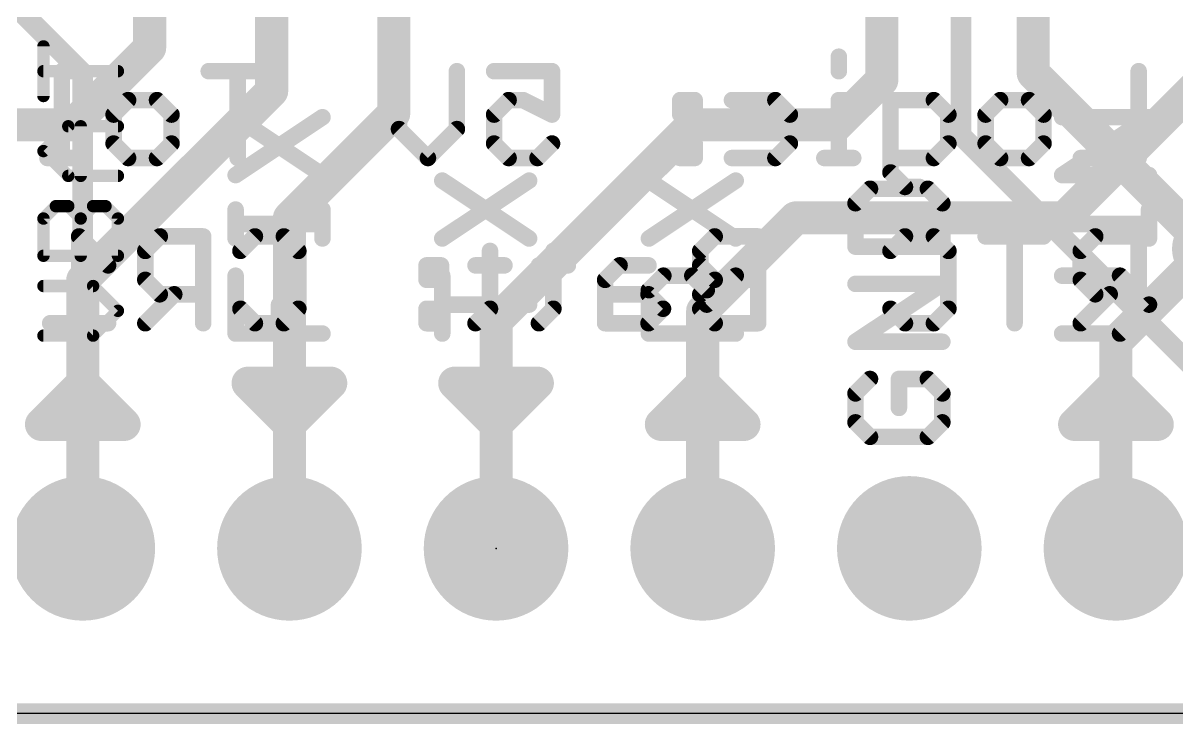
# Model space of a CAD drawing. Extents: x -2.5 to 35.7, y -0.6 to 34.3.
# Drawn here: x 6.89 to 21.07, y -0.13 to 8.49 of the extents above; entities that cross this region are included whole.
import ezdxf

# ---------------------------------------------------------------- set-up
doc = ezdxf.new("R2010")
doc.units = 0
for name, color, linetype in [('1', 12, 'CONTINUOUS'), ('16', 132, 'CONTINUOUS'), ('17', 110, 'CONTINUOUS'), ('18', 110, 'CONTINUOUS'), ('20', 53, 'CONTINUOUS'), ('21', 40, 'CONTINUOUS'), ('22', 6, 'CONTINUOUS'), ('23', 53, 'CONTINUOUS')]:
    doc.layers.add(name, color=color, linetype=linetype)

# ---------------------------------------------------------------- blocks, each defined once
blk = doc.blocks.new('ROUNDP')
at = {"const_width": 0.5}
blk.add_lwpolyline([(0, -0.25, 1), (0, 0.25, 1), (0, -0.25)], format="xyb", dxfattribs=at)
blk = doc.blocks.new('ROUNDV')
at = {"const_width": 0.5}
blk.add_lwpolyline([(0, -0.25, 1), (0, 0.25, 1), (0, -0.25)], format="xyb", dxfattribs=at)

msp = doc.modelspace()

# ---------------------------------------------------------------- linework, layer by layer
at = {"layer": '1'}
for points, const_width in [([(8.442, 8.188), (8.442, 9.526)], 0.4064), ([(9.942, 7.656), (9.942, 9.526)], 0.4064), ([(11.442, 7.378), (11.442, 9.526)], 0.4064), ([(17.442, 7.79), (17.442, 9.526)], 0.4064), ([(7.493, 7.239), (8.442, 8.188)], 0.4064), ([(19.685, 6.096), (21.844, 8.255)], 0.4064), ([(16.891, 7.239), (17.442, 7.79)], 0.4064), ([(7.62, 5.334), (9.942, 7.656)], 0.4064), ([(10.16, 6.096), (11.442, 7.378)], 0.4064), ([(5.588, 7.239), (7.493, 7.239)], 0.4064), ([(12.7, 4.826), (15.113, 7.239)], 0.4064), ([(15.113, 7.239), (16.891, 7.239)], 0.4064), ([(10.16, 2.032), (10.16, 6.096)], 0.4064), ([(15.24, 4.953), (16.383, 6.096)], 0.4064), ([(16.383, 6.096), (19.685, 6.096)], 0.4064), ([(20.32, 4.572), (21.463, 5.715)], 0.4064), ([(7.62, 2.032), (7.62, 5.334)], 0.4064), ([(15.24, 2.032), (15.24, 4.953)], 0.4064), ([(12.7, 2.032), (12.7, 4.826)], 0.4064), ([(20.32, 2.032), (20.32, 4.572)], 0.4064), ([(25.4, 0), (0, 0)], 0.254)]:
    msp.add_lwpolyline(points, dxfattribs=dict(at, const_width=const_width))
at = {"layer": '1', "const_width": 0.2032}
for points in [[(8.5138, 8.1162, 1), (8.3702, 8.2598)], [(8.3404, 8.188, 1), (8.5436, 8.188)], [(17.5138, 7.7182, 1), (17.3702, 7.8618)], [(10.0138, 7.5842, 1), (9.8702, 7.7278)], [(17.3404, 7.79, 1), (17.5436, 7.79)], [(9.8404, 7.656, 1), (10.0436, 7.656)], [(11.5138, 7.3062, 1), (11.3702, 7.4498)], [(7.4212, 7.3108, 1), (7.5648, 7.1672)], [(7.493, 7.1374, 1), (7.493, 7.3406)], [(11.3404, 7.378, 1), (11.5436, 7.378)], [(15.113, 7.3406, 1), (15.113, 7.1374)], [(15.1848, 7.1672, 1), (15.0412, 7.3108)], [(16.8192, 7.3108, 1), (16.9628, 7.1672)], [(16.891, 7.1374, 1), (16.891, 7.3406)], [(10.2616, 6.096, 1), (10.0584, 6.096)], [(10.0882, 6.1678, 1), (10.2318, 6.0242)], [(16.383, 6.1976, 1), (16.383, 5.9944)], [(16.4548, 6.0242, 1), (16.3112, 6.1678)], [(19.6132, 6.1678, 1), (19.7568, 6.0242)], [(19.685, 5.9944, 1), (19.685, 6.1976)], [(7.7216, 5.334, 1), (7.5184, 5.334)], [(7.5482, 5.4058, 1), (7.6918, 5.2622)], [(15.3416, 4.953, 1), (15.1384, 4.953)], [(15.1682, 5.0248, 1), (15.3118, 4.8812)], [(12.8016, 4.826, 1), (12.5984, 4.826)], [(12.6282, 4.8978, 1), (12.7718, 4.7542)], [(20.4216, 4.572, 1), (20.2184, 4.572)], [(20.2482, 4.6438, 1), (20.3918, 4.5002)], [(7.5184, 2.032, 1), (7.7216, 2.032)], [(10.0584, 2.032, 1), (10.2616, 2.032)], [(12.5984, 2.032, 1), (12.8016, 2.032)], [(15.1384, 2.032, 1), (15.3416, 2.032)], [(20.2184, 2.032, 1), (20.4216, 2.032)]]:
    msp.add_lwpolyline(points, format="xyb", dxfattribs=at)
at = {"layer": '16'}
for points, const_width in [([(18.415, 15.748), (18.415, 7.112)], 0.254), ([(19.304, 7.874), (19.304, 13.97)], 0.4064), ([(3.81, 11.684), (7.62, 7.874)], 0.254), ([(7.62, 7.874), (7.62, 2.032)], 0.254), ([(21.463, 5.715), (19.304, 7.874)], 0.4064), ([(18.415, 7.112), (22.86, 2.667)], 0.254), ([(25.4, 0), (0, 0)], 0.254)]:
    msp.add_lwpolyline(points, dxfattribs=dict(at, const_width=const_width))
for points, const_width in [([(7.6835, 7.874, 1), (7.5565, 7.874)], 0.127), ([(7.5751, 7.8291, 1), (7.6649, 7.9189)], 0.127), ([(19.2024, 7.874, 1), (19.4056, 7.874)], 0.2032), ([(19.3758, 7.9458, 1), (19.2322, 7.8022)], 0.2032), ([(18.4599, 7.1569, 1), (18.3701, 7.0671)], 0.127), ([(18.3515, 7.112, 1), (18.4785, 7.112)], 0.127), ([(7.5565, 2.032, 1), (7.6835, 2.032)], 0.127)]:
    msp.add_lwpolyline(points, format="xyb", dxfattribs=dict(at, const_width=const_width))
at = {"layer": '20'}
msp.add_line((22.86, 0), (2.54, 0), dxfattribs=at)
at = {"layer": '21'}
for points, const_width in [([(7.1366, 7.5951), (7.1366, 8.2052)], 0.1524), ([(8.0518, 7.9001), (7.1366, 7.9001)], 0.1524), ([(9.4987, 6.6226), (10.5664, 7.3344)], 0.2032), ([(9.4987, 7.3344), (10.5664, 6.6226)], 0.2032), ([(19.6587, 6.6226), (20.7264, 7.3344)], 0.2032), ([(20.7264, 7.3344), (19.6587, 7.3344)], 0.2032), ([(7.1366, 6.9178), (7.4417, 7.2229)], 0.1524), ([(7.4417, 7.2229), (8.0518, 7.2229)], 0.1524), ([(7.5942, 6.6128), (7.5942, 7.2229)], 0.1524), ([(7.4417, 6.6128), (7.1366, 6.9178)], 0.1524), ([(8.0518, 6.6128), (7.4417, 6.6128)], 0.1524), ([(20.7264, 6.6226), (19.6587, 6.6226)], 0.2032), ([(12.0387, 5.843), (13.1064, 6.5548)], 0.2032), ([(12.0387, 6.5548), (13.1064, 5.843)], 0.2032), ([(14.5787, 5.843), (15.6464, 6.5548)], 0.2032), ([(14.5787, 6.5548), (15.6464, 5.843)], 0.2032), ([(17.2966, 6.4542), (17.1187, 6.2763)], 0.2032), ([(18.0084, 6.4542), (17.2966, 6.4542)], 0.2032), ([(18.1864, 6.2763), (18.0084, 6.4542)], 0.2032), ([(7.1366, 6.0881), (7.2892, 6.2406)], 0.1524), ([(7.2892, 6.2406), (7.4417, 6.2406)], 0.1524), ([(7.4417, 6.2406), (7.5942, 6.0881)], 0.1524), ([(7.5942, 6.0881), (7.7467, 6.2406)], 0.1524), ([(7.7467, 6.2406), (7.8993, 6.2406)], 0.1524), ([(7.8993, 6.2406), (8.0518, 6.0881)], 0.1524), ([(9.4987, 5.843), (9.4987, 6.1989)], 0.2032), ([(10.5664, 5.843), (10.5664, 6.1989)], 0.2032), ([(17.1187, 6.2763), (17.1187, 5.7424)], 0.2032), ([(18.1864, 5.7424), (18.1864, 6.2763)], 0.2032), ([(19.6587, 5.843), (19.6587, 6.1989)], 0.2032), ([(20.7264, 5.843), (20.7264, 6.1989)], 0.2032), ([(7.1366, 5.6305), (7.1366, 6.0881)], 0.1524), ([(7.5942, 5.6305), (7.5942, 6.0881)], 0.1524), ([(8.0518, 6.0881), (8.0518, 5.6305)], 0.1524), ([(10.5664, 6.0209), (9.4987, 6.0209)], 0.2032), ([(20.7264, 6.0209), (19.6587, 6.0209)], 0.2032), ([(17.1187, 5.7424), (18.1864, 5.7424)], 0.2032), ([(8.0518, 5.6305), (7.1366, 5.6305)], 0.1524), ([(9.4987, 4.6736), (9.4987, 5.3854)], 0.2032), ([(12.0387, 4.6736), (12.0387, 5.3854)], 0.2032), ([(14.5787, 5.2075), (14.7566, 5.3854)], 0.2032), ([(14.7566, 5.3854), (15.1125, 5.3854)], 0.2032), ([(15.1125, 5.3854), (15.2905, 5.2075)], 0.2032), ([(15.2905, 5.0295), (15.6464, 5.3854)], 0.2032), ([(20.3705, 5.3854), (19.6587, 5.3854)], 0.2032), ([(20.7264, 5.0295), (20.3705, 5.3854)], 0.2032), ([(7.7467, 5.2583), (7.1366, 5.2583)], 0.1524), ([(8.0518, 4.9533), (7.7467, 5.2583)], 0.1524), ([(14.5787, 4.6736), (14.5787, 5.2075)], 0.2032), ([(15.2905, 5.2075), (15.2905, 4.6736)], 0.2032), ([(17.1187, 4.573), (18.1864, 5.2848)], 0.2032), ([(18.1864, 5.2848), (17.1187, 5.2848)], 0.2032), ([(10.0325, 4.6736), (10.0325, 5.0295)], 0.2032), ([(13.1064, 5.0295), (12.0387, 5.0295)], 0.2032), ([(20.3705, 4.6736), (20.7264, 5.0295)], 0.2032), ([(7.7467, 4.6482), (8.0518, 4.9533)], 0.1524), ([(7.1366, 4.6482), (7.7467, 4.6482)], 0.1524), ([(10.5664, 4.6736), (9.4987, 4.6736)], 0.2032), ([(15.6464, 4.6736), (14.5787, 4.6736)], 0.2032), ([(19.6587, 4.6736), (20.3705, 4.6736)], 0.2032), ([(18.1864, 4.573), (17.1187, 4.573)], 0.2032), ([(7.62, 4.064), (7.112, 3.556)], 0.4064), ([(8.128, 3.556), (7.62, 4.064)], 0.4064), ([(10.668, 4.064), (9.652, 4.064)], 0.4064), ([(9.652, 4.064), (10.16, 3.556)], 0.4064), ([(10.16, 3.556), (10.668, 4.064)], 0.4064), ([(13.208, 4.064), (12.192, 4.064)], 0.4064), ([(12.192, 4.064), (12.7, 3.556)], 0.4064), ([(12.7, 3.556), (13.208, 4.064)], 0.4064), ([(15.24, 4.064), (14.732, 3.556)], 0.4064), ([(15.748, 3.556), (15.24, 4.064)], 0.4064), ([(20.32, 4.064), (19.812, 3.556)], 0.4064), ([(20.828, 3.556), (20.32, 4.064)], 0.4064), ([(17.2966, 4.1154), (17.1187, 3.9375)], 0.2032), ([(18.0084, 4.1154), (17.6525, 4.1154)], 0.2032), ([(17.6525, 4.1154), (17.6525, 3.7595)], 0.2032), ([(18.1864, 3.9375), (18.0084, 4.1154)], 0.2032), ([(17.1187, 3.9375), (17.1187, 3.5816)], 0.2032), ([(18.1864, 3.5816), (18.1864, 3.9375)], 0.2032), ([(7.112, 3.556), (8.128, 3.556)], 0.4064), ([(14.732, 3.556), (15.748, 3.556)], 0.4064), ([(19.812, 3.556), (20.828, 3.556)], 0.4064), ([(17.1187, 3.5816), (17.2966, 3.4036)], 0.2032), ([(18.0084, 3.4036), (18.1864, 3.5816)], 0.2032), ([(17.2966, 3.4036), (18.0084, 3.4036)], 0.2032)]:
    msp.add_lwpolyline(points, dxfattribs=dict(at, const_width=const_width))
for points, const_width in [([(7.1747, 8.2052, 1), (7.0985, 8.2052)], 0.0762), ([(7.1366, 7.9382, 1), (7.1366, 7.862)], 0.0762), ([(8.0518, 7.862, 1), (8.0518, 7.9382)], 0.0762), ([(7.0985, 7.5951, 1), (7.1747, 7.5951)], 0.0762), ([(9.5269, 7.3767, 1), (9.4705, 7.2921)], 0.1016), ([(10.5946, 7.2921, 1), (10.5382, 7.3767)], 0.1016), ([(19.6587, 7.3852, 1), (19.6587, 7.2836)], 0.1016), ([(20.7546, 7.2921, 1), (20.6982, 7.3767)], 0.1016), ([(20.7264, 7.2836, 1), (20.7264, 7.3852)], 0.1016), ([(7.4417, 7.261, 1), (7.4417, 7.1848)], 0.0762), ([(7.4686, 7.196, 1), (7.4147, 7.2498)], 0.0762), ([(7.6323, 7.2229, 1), (7.5561, 7.2229)], 0.0762), ([(8.0518, 7.1848, 1), (8.0518, 7.261)], 0.0762), ([(7.1636, 6.9448, 1), (7.1097, 6.8909)], 0.0762), ([(7.1097, 6.9448, 1), (7.1636, 6.8909)], 0.0762), ([(7.4417, 6.6509, 1), (7.4417, 6.5747)], 0.0762), ([(7.4147, 6.5858, 1), (7.4686, 6.6397)], 0.0762), ([(8.0518, 6.5747, 1), (8.0518, 6.6509)], 0.0762), ([(9.4705, 6.6649, 1), (9.5269, 6.5803)], 0.1016), ([(10.5382, 6.5803, 1), (10.5946, 6.6649)], 0.1016), ([(19.6587, 6.6734, 1), (19.6587, 6.5718)], 0.1016), ([(19.6305, 6.6649, 1), (19.6869, 6.5803)], 0.1016), ([(20.7264, 6.5718, 1), (20.7264, 6.6734)], 0.1016), ([(7.5561, 6.6128, 1), (7.6323, 6.6128)], 0.0762), ([(12.0669, 6.5971, 1), (12.0105, 6.5125)], 0.1016), ([(13.1346, 6.5125, 1), (13.0782, 6.5971)], 0.1016), ([(14.6069, 6.5971, 1), (14.5505, 6.5125)], 0.1016), ([(15.6746, 6.5125, 1), (15.6182, 6.5971)], 0.1016), ([(17.2966, 6.505, 1), (17.2966, 6.4034)], 0.1016), ([(17.3326, 6.4183, 1), (17.2607, 6.4901)], 0.1016), ([(18.0444, 6.4901, 1), (17.9725, 6.4183)], 0.1016), ([(18.0084, 6.4034, 1), (18.0084, 6.505)], 0.1016), ([(7.2892, 6.2787, 1), (7.2892, 6.2025)], 0.0762), ([(7.3161, 6.2137, 1), (7.2622, 6.2676)], 0.0762), ([(7.4686, 6.2676, 1), (7.4147, 6.2137)], 0.0762), ([(7.4417, 6.2025, 1), (7.4417, 6.2787)], 0.0762), ([(7.7467, 6.2787, 1), (7.7467, 6.2025)], 0.0762), ([(7.7737, 6.2137, 1), (7.7198, 6.2676)], 0.0762), ([(7.9262, 6.2676, 1), (7.8723, 6.2137)], 0.0762), ([(7.8993, 6.2025, 1), (7.8993, 6.2787)], 0.0762), ([(9.5495, 6.1989, 1), (9.4479, 6.1989)], 0.1016), ([(10.6172, 6.1989, 1), (10.5156, 6.1989)], 0.1016), ([(17.1695, 6.2763, 1), (17.0679, 6.2763)], 0.1016), ([(17.0828, 6.3122, 1), (17.1546, 6.2403)], 0.1016), ([(18.2372, 6.2763, 1), (18.1356, 6.2763)], 0.1016), ([(18.1505, 6.2403, 1), (18.2223, 6.3122)], 0.1016), ([(19.7095, 6.1989, 1), (19.6079, 6.1989)], 0.1016), ([(20.7772, 6.1989, 1), (20.6756, 6.1989)], 0.1016), ([(7.1747, 6.0881, 1), (7.0985, 6.0881)], 0.0762), ([(7.1097, 6.115, 1), (7.1636, 6.0611)], 0.0762), ([(7.6323, 6.0881, 1), (7.5561, 6.0881)], 0.0762), ([(7.5673, 6.115, 1), (7.6211, 6.0611)], 0.0762), ([(7.5673, 6.0611, 1), (7.6212, 6.115)], 0.0762), ([(8.0899, 6.0881, 1), (8.0137, 6.0881)], 0.0762), ([(8.0249, 6.0611, 1), (8.0787, 6.115)], 0.0762), ([(9.4987, 6.0717, 1), (9.4987, 5.9701)], 0.1016), ([(10.5664, 5.9701, 1), (10.5664, 6.0717)], 0.1016), ([(19.6587, 6.0717, 1), (19.6587, 5.9701)], 0.1016), ([(20.7264, 5.9701, 1), (20.7264, 6.0717)], 0.1016), ([(9.4479, 5.843, 1), (9.5495, 5.843)], 0.1016), ([(10.5156, 5.843, 1), (10.6172, 5.843)], 0.1016), ([(12.0105, 5.8853, 1), (12.0669, 5.8007)], 0.1016), ([(13.0782, 5.8007, 1), (13.1346, 5.8853)], 0.1016), ([(14.5505, 5.8853, 1), (14.6069, 5.8007)], 0.1016), ([(15.6182, 5.8007, 1), (15.6746, 5.8853)], 0.1016), ([(17.1187, 5.7932, 1), (17.1187, 5.6916)], 0.1016), ([(18.1864, 5.6916, 1), (18.1864, 5.7932)], 0.1016), ([(19.6079, 5.843, 1), (19.7095, 5.843)], 0.1016), ([(20.6756, 5.843, 1), (20.7772, 5.843)], 0.1016), ([(7.1366, 5.6686, 1), (7.1366, 5.5924)], 0.0762), ([(8.0518, 5.5924, 1), (8.0518, 5.6686)], 0.0762), ([(17.0679, 5.7424, 1), (17.1695, 5.7424)], 0.1016), ([(18.1356, 5.7424, 1), (18.2372, 5.7424)], 0.1016), ([(7.0985, 5.6305, 1), (7.1747, 5.6305)], 0.0762), ([(7.5561, 5.6305, 1), (7.6323, 5.6305)], 0.0762), ([(8.0137, 5.6305, 1), (8.0899, 5.6305)], 0.0762), ([(9.5495, 5.3854, 1), (9.4479, 5.3854)], 0.1016), ([(12.0895, 5.3854, 1), (11.9879, 5.3854)], 0.1016), ([(14.7566, 5.4362, 1), (14.7566, 5.3346)], 0.1016), ([(14.7926, 5.3495, 1), (14.7207, 5.4213)], 0.1016), ([(15.1485, 5.4213, 1), (15.0766, 5.3495)], 0.1016), ([(15.1125, 5.3346, 1), (15.1125, 5.4362)], 0.1016), ([(15.6823, 5.3495, 1), (15.6105, 5.4213)], 0.1016), ([(19.6587, 5.4362, 1), (19.6587, 5.3346)], 0.1016), ([(20.4064, 5.4213, 1), (20.3346, 5.3495)], 0.1016), ([(20.3705, 5.3346, 1), (20.3705, 5.4362)], 0.1016), ([(7.1366, 5.2964, 1), (7.1366, 5.2202)], 0.0762), ([(7.7737, 5.2853, 1), (7.7198, 5.2314)], 0.0762), ([(7.7467, 5.2202, 1), (7.7467, 5.2964)], 0.0762), ([(14.6295, 5.2075, 1), (14.5279, 5.2075)], 0.1016), ([(14.5428, 5.2434, 1), (14.6146, 5.1715)], 0.1016), ([(15.3413, 5.2075, 1), (15.2397, 5.2075)], 0.1016), ([(15.2546, 5.1715, 1), (15.3264, 5.2434)], 0.1016), ([(17.1187, 5.3356, 1), (17.1187, 5.234)], 0.1016), ([(18.2146, 5.2425, 1), (18.1582, 5.3271)], 0.1016), ([(18.1864, 5.234, 1), (18.1864, 5.3356)], 0.1016), ([(10.0833, 5.0295, 1), (9.9817, 5.0295)], 0.1016), ([(12.0387, 5.0803, 1), (12.0387, 4.9787)], 0.1016), ([(13.1064, 4.9787, 1), (13.1064, 5.0803)], 0.1016), ([(15.2546, 5.0654, 1), (15.3264, 4.9936)], 0.1016), ([(20.7623, 4.9936, 1), (20.6905, 5.0654)], 0.1016), ([(20.6905, 4.9936, 1), (20.7623, 5.0654)], 0.1016), ([(8.0787, 4.9263, 1), (8.0249, 4.9802)], 0.0762), ([(8.0249, 4.9263, 1), (8.0787, 4.9802)], 0.0762), ([(7.1366, 4.6863, 1), (7.1366, 4.6101)], 0.0762), ([(7.7198, 4.6751, 1), (7.7737, 4.6213)], 0.0762), ([(7.7467, 4.6101, 1), (7.7467, 4.6863)], 0.0762), ([(9.4987, 4.7244, 1), (9.4987, 4.6228)], 0.1016), ([(9.4479, 4.6736, 1), (9.5495, 4.6736)], 0.1016), ([(9.9817, 4.6736, 1), (10.0833, 4.6736)], 0.1016), ([(10.5664, 4.6228, 1), (10.5664, 4.7244)], 0.1016), ([(11.9879, 4.6736, 1), (12.0895, 4.6736)], 0.1016), ([(14.5787, 4.7244, 1), (14.5787, 4.6228)], 0.1016), ([(14.5279, 4.6736, 1), (14.6295, 4.6736)], 0.1016), ([(15.2397, 4.6736, 1), (15.3413, 4.6736)], 0.1016), ([(15.6464, 4.6228, 1), (15.6464, 4.7244)], 0.1016), ([(19.6587, 4.7244, 1), (19.6587, 4.6228)], 0.1016), ([(20.3346, 4.7095, 1), (20.4064, 4.6377)], 0.1016), ([(20.3705, 4.6228, 1), (20.3705, 4.7244)], 0.1016), ([(17.1187, 4.6238, 1), (17.1187, 4.5222)], 0.1016), ([(17.0905, 4.6153, 1), (17.1469, 4.5307)], 0.1016), ([(18.1864, 4.5222, 1), (18.1864, 4.6238)], 0.1016), ([(7.6918, 4.1358, 1), (7.5482, 3.9922)], 0.2032), ([(7.6918, 3.9922, 1), (7.5482, 4.1358)], 0.2032), ([(9.652, 4.1656, 1), (9.652, 3.9624)], 0.2032), ([(9.7238, 4.1358, 1), (9.5802, 3.9922)], 0.2032), ([(10.7398, 3.9922, 1), (10.5962, 4.1358)], 0.2032), ([(10.668, 3.9624, 1), (10.668, 4.1656)], 0.2032), ([(12.192, 4.1656, 1), (12.192, 3.9624)], 0.2032), ([(12.2638, 4.1358, 1), (12.1202, 3.9922)], 0.2032), ([(13.2798, 3.9922, 1), (13.1362, 4.1358)], 0.2032), ([(13.208, 3.9624, 1), (13.208, 4.1656)], 0.2032), ([(15.3118, 4.1358, 1), (15.1682, 3.9922)], 0.2032), ([(15.3118, 3.9922, 1), (15.1682, 4.1358)], 0.2032), ([(20.3918, 4.1358, 1), (20.2482, 3.9922)], 0.2032), ([(20.3918, 3.9922, 1), (20.2482, 4.1358)], 0.2032), ([(17.3326, 4.0795, 1), (17.2607, 4.1513)], 0.1016), ([(17.6525, 4.1662, 1), (17.6525, 4.0646)], 0.1016), ([(17.7033, 4.1154, 1), (17.6017, 4.1154)], 0.1016), ([(18.0444, 4.1513, 1), (17.9725, 4.0795)], 0.1016), ([(18.0084, 4.0646, 1), (18.0084, 4.1662)], 0.1016), ([(17.1695, 3.9375, 1), (17.0679, 3.9375)], 0.1016), ([(17.0828, 3.9734, 1), (17.1546, 3.9015)], 0.1016), ([(18.2372, 3.9375, 1), (18.1356, 3.9375)], 0.1016), ([(18.1505, 3.9015, 1), (18.2223, 3.9734)], 0.1016), ([(7.112, 3.6576, 1), (7.112, 3.4544)], 0.2032), ([(7.0402, 3.6278, 1), (7.1838, 3.4842)], 0.2032), ([(8.0562, 3.4842, 1), (8.1998, 3.6278)], 0.2032), ([(8.128, 3.4544, 1), (8.128, 3.6576)], 0.2032), ([(10.0882, 3.6278, 1), (10.2318, 3.4842)], 0.2032), ([(10.0882, 3.4842, 1), (10.2318, 3.6278)], 0.2032), ([(12.6282, 3.6278, 1), (12.7718, 3.4842)], 0.2032), ([(12.6282, 3.4842, 1), (12.7718, 3.6278)], 0.2032), ([(14.732, 3.6576, 1), (14.732, 3.4544)], 0.2032), ([(14.6602, 3.6278, 1), (14.8038, 3.4842)], 0.2032), ([(15.6762, 3.4842, 1), (15.8198, 3.6278)], 0.2032), ([(15.748, 3.4544, 1), (15.748, 3.6576)], 0.2032), ([(17.6017, 3.7595, 1), (17.7033, 3.7595)], 0.1016), ([(19.812, 3.6576, 1), (19.812, 3.4544)], 0.2032), ([(19.7402, 3.6278, 1), (19.8838, 3.4842)], 0.2032), ([(20.7562, 3.4842, 1), (20.8998, 3.6278)], 0.2032), ([(20.828, 3.4544, 1), (20.828, 3.6576)], 0.2032), ([(17.1546, 3.6175, 1), (17.0828, 3.5456)], 0.1016), ([(17.0679, 3.5816, 1), (17.1695, 3.5816)], 0.1016), ([(18.1356, 3.5816, 1), (18.2372, 3.5816)], 0.1016), ([(18.2223, 3.5456, 1), (18.1505, 3.6175)], 0.1016), ([(17.2966, 3.4544, 1), (17.2966, 3.3528)], 0.1016), ([(17.2607, 3.3677, 1), (17.3326, 3.4395)], 0.1016), ([(17.9725, 3.4395, 1), (18.0444, 3.3677)], 0.1016), ([(18.0084, 3.3528, 1), (18.0084, 3.4544)], 0.1016)]:
    msp.add_lwpolyline(points, format="xyb", dxfattribs=dict(at, const_width=const_width))
at = {"layer": '22', "const_width": 0.2032}
for points in [[(16.9133, 8.0783), (16.9133, 7.9003)], [(7.5411, 7.9003), (7.3632, 7.9003)], [(7.3632, 7.9003), (7.3632, 6.8326)], [(9.8799, 7.9003), (9.1681, 7.9003)], [(9.524, 6.8326), (9.524, 7.9003)], [(11.5069, 7.1885), (11.5069, 7.9003)], [(12.2187, 7.9003), (12.2187, 7.1885)], [(12.6763, 7.9003), (13.3881, 7.9003)], [(13.3881, 7.9003), (13.3881, 7.3665)], [(20.5994, 7.9003), (20.5994, 6.8326)], [(7.9987, 7.3665), (8.1767, 7.5444)], [(8.1767, 7.5444), (8.5326, 7.5444)], [(8.5326, 7.5444), (8.7105, 7.3665)], [(12.8543, 7.5444), (12.6763, 7.3665)], [(13.0322, 7.5444), (12.8543, 7.5444)], [(13.3881, 7.3665), (13.0322, 7.5444)], [(15.1422, 7.5444), (14.9643, 7.5444)], [(14.9643, 7.5444), (14.9643, 7.3665)], [(15.1422, 7.3665), (15.1422, 7.5444)], [(15.5998, 7.5444), (16.1337, 7.5444)], [(16.1337, 7.5444), (16.3116, 7.3665)], [(17.0912, 7.5444), (16.9133, 7.5444)], [(16.9133, 7.5444), (16.9133, 6.8326)], [(17.5488, 6.6547), (17.5488, 7.5444)], [(17.5488, 7.5444), (18.0827, 7.5444)], [(18.0827, 7.5444), (18.2606, 7.3665)], [(18.7182, 7.3665), (18.8961, 7.5444)], [(18.8961, 7.5444), (19.2521, 7.5444)], [(19.2521, 7.5444), (19.43, 7.3665)], [(7.9987, 7.0106), (7.9987, 7.3665)], [(8.7105, 7.3665), (8.7105, 7.0106)], [(12.6763, 7.3665), (12.6763, 7.0106)], [(14.9643, 7.3665), (15.1422, 7.3665)], [(16.3116, 7.3665), (16.3116, 7.0106)], [(18.2606, 7.3665), (18.2606, 7.0106)], [(18.7182, 7.0106), (18.7182, 7.3665)], [(19.43, 7.3665), (19.43, 7.0106)], [(11.8628, 6.8326), (11.5069, 7.1885)], [(12.2187, 7.1885), (11.8628, 6.8326)], [(8.1767, 6.8326), (7.9987, 7.0106)], [(8.7105, 7.0106), (8.5326, 6.8326)], [(12.6763, 7.0106), (12.8543, 6.8326)], [(13.2102, 6.8326), (13.3881, 7.0106)], [(15.1422, 7.0106), (14.9643, 7.0106)], [(14.9643, 7.0106), (14.9643, 6.8326)], [(15.1422, 6.8326), (15.1422, 7.0106)], [(16.3116, 7.0106), (16.1337, 6.8326)], [(18.2606, 7.0106), (18.0827, 6.8326)], [(18.8961, 6.8326), (18.7182, 7.0106)], [(19.43, 7.0106), (19.2521, 6.8326)], [(7.5411, 6.8326), (7.1852, 6.8326)], [(8.5326, 6.8326), (8.1767, 6.8326)], [(12.8543, 6.8326), (13.2102, 6.8326)], [(14.9643, 6.8326), (15.1422, 6.8326)], [(16.1337, 6.8326), (15.5998, 6.8326)], [(17.0912, 6.8326), (16.7353, 6.8326)], [(18.0827, 6.8326), (17.5488, 6.8326)], [(19.2521, 6.8326), (18.8961, 6.8326)], [(20.5994, 6.8326), (19.8876, 6.8326)], [(17.7267, 6.4767), (17.5488, 6.6547)], [(17.9047, 6.4767), (17.7267, 6.4767)], [(7.9309, 5.5124), (7.575, 5.8683)], [(7.575, 5.8683), (7.575, 4.8006)], [(8.5665, 5.8683), (8.3885, 5.6904)], [(9.1003, 5.8683), (8.5665, 5.8683)], [(9.1003, 4.8006), (9.1003, 5.8683)], [(9.5579, 5.6904), (9.7359, 5.8683)], [(9.7359, 5.8683), (10.0918, 5.8683)], [(10.0918, 5.8683), (10.2697, 5.6904)], [(15.388, 5.8683), (15.21, 5.6904)], [(15.9218, 5.8683), (15.388, 5.8683)], [(15.9218, 4.8006), (15.9218, 5.8683)], [(17.5488, 5.6904), (17.7267, 5.8683)], [(17.7267, 5.8683), (18.0827, 5.8683)], [(18.0827, 5.8683), (18.2606, 5.6904)], [(19.43, 5.8683), (18.7182, 5.8683)], [(19.0741, 4.8006), (19.0741, 5.8683)], [(20.0655, 5.8683), (19.8876, 5.6904)], [(20.5994, 5.8683), (20.0655, 5.8683)], [(20.5994, 4.8006), (20.5994, 5.8683)], [(8.3885, 5.6904), (8.3885, 5.3345)], [(10.2697, 5.6904), (10.2697, 4.9786)], [(12.6255, 5.6904), (12.6255, 4.9786)], [(13.4051, 5.6904), (13.4051, 4.9786)], [(15.21, 5.6904), (15.21, 5.5124)], [(18.2606, 5.6904), (18.2606, 4.9786)], [(19.8876, 5.6904), (19.8876, 5.3345)], [(12.0238, 5.5124), (11.8459, 5.5124)], [(11.8459, 5.5124), (11.8459, 5.3345)], [(12.0238, 5.3345), (12.0238, 5.5124)], [(12.8034, 5.5124), (12.4475, 5.5124)], [(13.583, 5.5124), (13.2271, 5.5124)], [(14.2186, 5.5124), (14.0406, 5.3345)], [(14.5745, 5.5124), (14.2186, 5.5124)], [(15.21, 5.5124), (15.388, 5.3345)], [(8.3885, 5.3345), (8.5665, 5.1565)], [(11.8459, 5.3345), (12.0238, 5.3345)], [(14.0406, 5.3345), (14.0406, 4.8006)], [(15.388, 5.3345), (15.21, 5.1565)], [(15.9218, 5.3345), (15.388, 5.3345)], [(19.8876, 5.3345), (20.0655, 5.1565)], [(8.7444, 5.1565), (8.3885, 4.8006)], [(8.5665, 5.1565), (9.1003, 5.1565)], [(14.5745, 5.1565), (14.0406, 5.1565)], [(14.7524, 4.9786), (14.5745, 5.1565)], [(15.21, 5.1565), (15.21, 4.9786)], [(20.2435, 5.1565), (19.8876, 4.8006)], [(20.0655, 5.1565), (20.5994, 5.1565)], [(9.7359, 4.8006), (9.5579, 4.9786)], [(10.2697, 4.9786), (10.0918, 4.8006)], [(12.0238, 4.9786), (11.8459, 4.9786)], [(11.8459, 4.9786), (11.8459, 4.8006)], [(12.0238, 4.8006), (12.0238, 4.9786)], [(12.6255, 4.9786), (12.4475, 4.8006)], [(13.4051, 4.9786), (13.2271, 4.8006)], [(14.5745, 4.8006), (14.7524, 4.9786)], [(15.21, 4.9786), (15.388, 4.8006)], [(17.7267, 4.8006), (17.5488, 4.9786)], [(18.2606, 4.9786), (18.0827, 4.8006)], [(7.9309, 4.8006), (7.2191, 4.8006)], [(10.0918, 4.8006), (9.7359, 4.8006)], [(11.8459, 4.8006), (12.0238, 4.8006)], [(14.0406, 4.8006), (14.5745, 4.8006)], [(15.388, 4.8006), (15.9218, 4.8006)], [(18.0827, 4.8006), (17.7267, 4.8006)]]:
    msp.add_lwpolyline(points, dxfattribs=at)
at = {"layer": '22', "const_width": 0.1016}
for points in [[(16.9641, 8.0783, 1), (16.8625, 8.0783)], [(7.3632, 7.9511, 1), (7.3632, 7.8495)], [(7.414, 7.9003, 1), (7.3124, 7.9003)], [(7.5411, 7.8495, 1), (7.5411, 7.9511)], [(9.1681, 7.9511, 1), (9.1681, 7.8495)], [(9.5748, 7.9003, 1), (9.4732, 7.9003)], [(9.8799, 7.8495, 1), (9.8799, 7.9511)], [(11.5577, 7.9003, 1), (11.4561, 7.9003)], [(12.2695, 7.9003, 1), (12.1679, 7.9003)], [(12.6763, 7.9511, 1), (12.6763, 7.8495)], [(13.4389, 7.9003, 1), (13.3373, 7.9003)], [(13.3881, 7.8495, 1), (13.3881, 7.9511)], [(16.8625, 7.9003, 1), (16.9641, 7.9003)], [(20.6502, 7.9003, 1), (20.5486, 7.9003)], [(8.1767, 7.5952, 1), (8.1767, 7.4936)], [(8.2126, 7.5085, 1), (8.1408, 7.5803)], [(8.5685, 7.5803, 1), (8.4967, 7.5085)], [(8.5326, 7.4936, 1), (8.5326, 7.5952)], [(12.8543, 7.5952, 1), (12.8543, 7.4936)], [(12.8902, 7.5085, 1), (12.8183, 7.5803)], [(13.0549, 7.5898, 1), (13.0095, 7.499)], [(13.0322, 7.4936, 1), (13.0322, 7.5952)], [(14.9643, 7.5952, 1), (14.9643, 7.4936)], [(15.0151, 7.5444, 1), (14.9135, 7.5444)], [(15.193, 7.5444, 1), (15.0914, 7.5444)], [(15.1422, 7.4936, 1), (15.1422, 7.5952)], [(15.5998, 7.5952, 1), (15.5998, 7.4936)], [(16.1696, 7.5803, 1), (16.0977, 7.5085)], [(16.1337, 7.4936, 1), (16.1337, 7.5952)], [(16.9133, 7.5952, 1), (16.9133, 7.4936)], [(16.9641, 7.5444, 1), (16.8625, 7.5444)], [(17.0912, 7.4936, 1), (17.0912, 7.5952)], [(17.5996, 7.5444, 1), (17.498, 7.5444)], [(17.5488, 7.5952, 1), (17.5488, 7.4936)], [(18.1186, 7.5803, 1), (18.0467, 7.5085)], [(18.0827, 7.4936, 1), (18.0827, 7.5952)], [(18.8961, 7.5952, 1), (18.8961, 7.4936)], [(18.9321, 7.5085, 1), (18.8602, 7.5803)], [(19.288, 7.5803, 1), (19.2161, 7.5085)], [(19.2521, 7.4936, 1), (19.2521, 7.5952)], [(8.0495, 7.3665, 1), (7.9479, 7.3665)], [(7.9628, 7.4024, 1), (8.0346, 7.3305)], [(8.7613, 7.3665, 1), (8.6597, 7.3665)], [(8.6746, 7.3305, 1), (8.7465, 7.4024)], [(12.7271, 7.3665, 1), (12.6255, 7.3665)], [(12.6404, 7.4024, 1), (12.7122, 7.3305)], [(13.3373, 7.3665, 1), (13.4389, 7.3665)], [(13.3654, 7.321, 1), (13.4108, 7.4119)], [(14.9643, 7.4173, 1), (14.9643, 7.3157)], [(14.9135, 7.3665, 1), (15.0151, 7.3665)], [(15.0914, 7.3665, 1), (15.193, 7.3665)], [(15.1422, 7.3157, 1), (15.1422, 7.4173)], [(16.3624, 7.3665, 1), (16.2608, 7.3665)], [(16.2757, 7.3305, 1), (16.3475, 7.4024)], [(18.3114, 7.3665, 1), (18.2098, 7.3665)], [(18.2247, 7.3305, 1), (18.2965, 7.4024)], [(18.769, 7.3665, 1), (18.6674, 7.3665)], [(18.6823, 7.4024, 1), (18.7541, 7.3305)], [(19.4808, 7.3665, 1), (19.3792, 7.3665)], [(19.3941, 7.3305, 1), (19.4659, 7.4024)], [(11.5428, 7.2244, 1), (11.471, 7.1526)], [(11.4561, 7.1885, 1), (11.5577, 7.1885)], [(12.1679, 7.1885, 1), (12.2695, 7.1885)], [(12.2546, 7.1526, 1), (12.1828, 7.2244)], [(8.0346, 7.0465, 1), (7.9628, 6.9746)], [(8.7465, 6.9746, 1), (8.6746, 7.0465)], [(12.7122, 7.0465, 1), (12.6404, 6.9746)], [(13.424, 6.9746, 1), (13.3522, 7.0465)], [(14.9643, 7.0614, 1), (14.9643, 6.9598)], [(15.0151, 7.0106, 1), (14.9135, 7.0106)], [(15.193, 7.0106, 1), (15.0914, 7.0106)], [(15.1422, 6.9598, 1), (15.1422, 7.0614)], [(16.3475, 6.9746, 1), (16.2757, 7.0465)], [(18.2965, 6.9746, 1), (18.2247, 7.0465)], [(18.7541, 7.0465, 1), (18.6823, 6.9746)], [(19.4659, 6.9746, 1), (19.3941, 7.0465)], [(7.9479, 7.0106, 1), (8.0495, 7.0106)], [(8.6597, 7.0106, 1), (8.7613, 7.0106)], [(12.6255, 7.0106, 1), (12.7271, 7.0106)], [(16.2608, 7.0106, 1), (16.3624, 7.0106)], [(18.2098, 7.0106, 1), (18.3114, 7.0106)], [(18.6674, 7.0106, 1), (18.769, 7.0106)], [(19.3792, 7.0106, 1), (19.4808, 7.0106)], [(7.1852, 6.8834, 1), (7.1852, 6.7818)], [(7.3124, 6.8326, 1), (7.414, 6.8326)], [(7.5411, 6.7818, 1), (7.5411, 6.8834)], [(8.1767, 6.8834, 1), (8.1767, 6.7818)], [(8.1408, 6.7967, 1), (8.2126, 6.8685)], [(8.4967, 6.8685, 1), (8.5685, 6.7967)], [(8.5326, 6.7818, 1), (8.5326, 6.8834)], [(9.4732, 6.8326, 1), (9.5748, 6.8326)], [(11.8269, 6.8685, 1), (11.8987, 6.7967)], [(11.8269, 6.7967, 1), (11.8987, 6.8685)], [(12.8543, 6.8834, 1), (12.8543, 6.7818)], [(12.8183, 6.7967, 1), (12.8902, 6.8685)], [(13.1743, 6.8685, 1), (13.2461, 6.7967)], [(13.2102, 6.7818, 1), (13.2102, 6.8834)], [(14.9643, 6.8834, 1), (14.9643, 6.7818)], [(14.9135, 6.8326, 1), (15.0151, 6.8326)], [(15.0914, 6.8326, 1), (15.193, 6.8326)], [(15.1422, 6.7818, 1), (15.1422, 6.8834)], [(15.5998, 6.8834, 1), (15.5998, 6.7818)], [(16.0977, 6.8685, 1), (16.1696, 6.7967)], [(16.1337, 6.7818, 1), (16.1337, 6.8834)], [(16.7353, 6.8834, 1), (16.7353, 6.7818)], [(16.8625, 6.8326, 1), (16.9641, 6.8326)], [(17.0912, 6.7818, 1), (17.0912, 6.8834)], [(17.5488, 6.8834, 1), (17.5488, 6.7818)], [(18.0467, 6.8685, 1), (18.1186, 6.7967)], [(18.0827, 6.7818, 1), (18.0827, 6.8834)], [(18.8961, 6.8834, 1), (18.8961, 6.7818)], [(18.8602, 6.7967, 1), (18.9321, 6.8685)], [(19.2161, 6.8685, 1), (19.288, 6.7967)], [(19.2521, 6.7818, 1), (19.2521, 6.8834)], [(19.8876, 6.8834, 1), (19.8876, 6.7818)], [(20.5486, 6.8326, 1), (20.6502, 6.8326)], [(20.5994, 6.7818, 1), (20.5994, 6.8834)], [(17.5847, 6.6906, 1), (17.5129, 6.6187)], [(17.498, 6.6547, 1), (17.5996, 6.6547)], [(17.7267, 6.5275, 1), (17.7267, 6.4259)], [(17.6908, 6.4408, 1), (17.7627, 6.5126)], [(17.9047, 6.4259, 1), (17.9047, 6.5275)], [(7.611, 5.9042, 1), (7.5391, 5.8324)], [(7.6258, 5.8683, 1), (7.5242, 5.8683)], [(8.5665, 5.9191, 1), (8.5665, 5.8175)], [(8.6024, 5.8324, 1), (8.5306, 5.9042)], [(9.1511, 5.8683, 1), (9.0495, 5.8683)], [(9.1003, 5.8175, 1), (9.1003, 5.9191)], [(9.7359, 5.9191, 1), (9.7359, 5.8175)], [(9.7718, 5.8324, 1), (9.7, 5.9042)], [(10.1277, 5.9042, 1), (10.0559, 5.8324)], [(10.0918, 5.8175, 1), (10.0918, 5.9191)], [(15.388, 5.9191, 1), (15.388, 5.8175)], [(15.4239, 5.8324, 1), (15.352, 5.9042)], [(15.9726, 5.8683, 1), (15.871, 5.8683)], [(15.9218, 5.8175, 1), (15.9218, 5.9191)], [(17.7267, 5.9191, 1), (17.7267, 5.8175)], [(17.7627, 5.8324, 1), (17.6908, 5.9042)], [(18.1186, 5.9042, 1), (18.0467, 5.8324)], [(18.0827, 5.8175, 1), (18.0827, 5.9191)], [(18.7182, 5.9191, 1), (18.7182, 5.8175)], [(19.1249, 5.8683, 1), (19.0233, 5.8683)], [(19.43, 5.8175, 1), (19.43, 5.9191)], [(20.0655, 5.9191, 1), (20.0655, 5.8175)], [(20.1015, 5.8324, 1), (20.0296, 5.9042)], [(20.6502, 5.8683, 1), (20.5486, 5.8683)], [(20.5994, 5.8175, 1), (20.5994, 5.9191)], [(8.4393, 5.6904, 1), (8.3377, 5.6904)], [(8.3526, 5.7263, 1), (8.4244, 5.6544)], [(9.522, 5.7263, 1), (9.5938, 5.6544)], [(10.3205, 5.6904, 1), (10.2189, 5.6904)], [(10.2338, 5.6544, 1), (10.3057, 5.7263)], [(12.6763, 5.6904, 1), (12.5747, 5.6904)], [(13.4559, 5.6904, 1), (13.3543, 5.6904)], [(15.2608, 5.6904, 1), (15.1592, 5.6904)], [(15.1741, 5.7263, 1), (15.2459, 5.6544)], [(17.5129, 5.7263, 1), (17.5847, 5.6544)], [(18.3114, 5.6904, 1), (18.2098, 5.6904)], [(18.2247, 5.6544, 1), (18.2965, 5.7263)], [(19.9384, 5.6904, 1), (19.8368, 5.6904)], [(19.8517, 5.7263, 1), (19.9235, 5.6544)], [(7.895, 5.4765, 1), (7.9669, 5.5483)], [(11.8459, 5.5632, 1), (11.8459, 5.4616)], [(11.8967, 5.5124, 1), (11.7951, 5.5124)], [(12.0746, 5.5124, 1), (11.973, 5.5124)], [(12.0238, 5.4616, 1), (12.0238, 5.5632)], [(12.4475, 5.5632, 1), (12.4475, 5.4616)], [(12.8034, 5.4616, 1), (12.8034, 5.5632)], [(13.2271, 5.5632, 1), (13.2271, 5.4616)], [(13.583, 5.4616, 1), (13.583, 5.5632)], [(14.2186, 5.5632, 1), (14.2186, 5.4616)], [(14.2545, 5.4765, 1), (14.1826, 5.5483)], [(14.5745, 5.4616, 1), (14.5745, 5.5632)], [(15.2459, 5.5483, 1), (15.1741, 5.4765)], [(15.1592, 5.5124, 1), (15.2608, 5.5124)], [(8.4244, 5.3704, 1), (8.3526, 5.2985)], [(11.8459, 5.3853, 1), (11.8459, 5.2837)], [(12.0238, 5.2837, 1), (12.0238, 5.3853)], [(14.0914, 5.3345, 1), (13.9898, 5.3345)], [(14.0047, 5.3704, 1), (14.0765, 5.2985)], [(15.388, 5.3853, 1), (15.388, 5.2837)], [(15.4239, 5.2985, 1), (15.352, 5.3704)], [(15.352, 5.2985, 1), (15.4239, 5.3704)], [(15.9218, 5.2837, 1), (15.9218, 5.3853)], [(19.9235, 5.3704, 1), (19.8517, 5.2985)], [(8.3377, 5.3345, 1), (8.4393, 5.3345)], [(8.5665, 5.2073, 1), (8.5665, 5.1057)], [(8.7804, 5.1206, 1), (8.7085, 5.1924)], [(9.1003, 5.1057, 1), (9.1003, 5.2073)], [(11.7951, 5.3345, 1), (11.8967, 5.3345)], [(11.973, 5.3345, 1), (12.0746, 5.3345)], [(14.0406, 5.2073, 1), (14.0406, 5.1057)], [(14.6104, 5.1924, 1), (14.5385, 5.1206)], [(14.5745, 5.1057, 1), (14.5745, 5.2073)], [(15.2608, 5.1565, 1), (15.1592, 5.1565)], [(19.8368, 5.3345, 1), (19.9384, 5.3345)], [(20.0655, 5.2073, 1), (20.0655, 5.1057)], [(20.2794, 5.1206, 1), (20.2076, 5.1924)], [(20.5994, 5.1057, 1), (20.5994, 5.2073)], [(8.5306, 5.1206, 1), (8.6024, 5.1924)], [(15.1741, 5.1924, 1), (15.2459, 5.1206)], [(20.0296, 5.1206, 1), (20.1015, 5.1924)], [(9.5938, 5.0145, 1), (9.522, 4.9426)], [(10.2189, 4.9786, 1), (10.3205, 4.9786)], [(10.3057, 4.9426, 1), (10.2338, 5.0145)], [(11.8967, 4.9786, 1), (11.7951, 4.9786)], [(11.8459, 5.0293, 1), (11.8459, 4.9278)], [(12.0746, 4.9786, 1), (11.973, 4.9786)], [(12.0238, 4.9278, 1), (12.0238, 5.0293)], [(12.5747, 4.9786, 1), (12.6763, 4.9786)], [(12.6614, 4.9426, 1), (12.5896, 5.0145)], [(13.3543, 4.9786, 1), (13.4559, 4.9786)], [(13.441, 4.9426, 1), (13.3691, 5.0145)], [(14.7883, 4.9426, 1), (14.7165, 5.0145)], [(14.7165, 4.9426, 1), (14.7883, 5.0145)], [(15.2459, 5.0145, 1), (15.1741, 4.9426)], [(15.1592, 4.9786, 1), (15.2608, 4.9786)], [(17.5847, 5.0145, 1), (17.5129, 4.9426)], [(18.2098, 4.9786, 1), (18.3114, 4.9786)], [(18.2965, 4.9426, 1), (18.2247, 5.0145)], [(7.2191, 4.8514, 1), (7.2191, 4.7498)], [(7.5242, 4.8006, 1), (7.6258, 4.8006)], [(7.9309, 4.7498, 1), (7.9309, 4.8514)], [(8.3526, 4.8365, 1), (8.4244, 4.7647)], [(9.0495, 4.8006, 1), (9.1511, 4.8006)], [(9.7359, 4.8514, 1), (9.7359, 4.7498)], [(9.7, 4.7647, 1), (9.7718, 4.8365)], [(10.0559, 4.8365, 1), (10.1277, 4.7647)], [(10.0918, 4.7498, 1), (10.0918, 4.8514)], [(11.8459, 4.8514, 1), (11.8459, 4.7498)], [(11.7951, 4.8006, 1), (11.8967, 4.8006)], [(11.973, 4.8006, 1), (12.0746, 4.8006)], [(12.0238, 4.7498, 1), (12.0238, 4.8514)], [(12.4116, 4.8365, 1), (12.4834, 4.7647)], [(13.1912, 4.8365, 1), (13.263, 4.7647)], [(14.0406, 4.8514, 1), (14.0406, 4.7498)], [(13.9898, 4.8006, 1), (14.0914, 4.8006)], [(14.5385, 4.8365, 1), (14.6104, 4.7647)], [(14.5745, 4.7498, 1), (14.5745, 4.8514)], [(15.388, 4.8514, 1), (15.388, 4.7498)], [(15.352, 4.7647, 1), (15.4239, 4.8365)], [(15.871, 4.8006, 1), (15.9726, 4.8006)], [(15.9218, 4.7498, 1), (15.9218, 4.8514)], [(17.7267, 4.8514, 1), (17.7267, 4.7498)], [(17.6908, 4.7647, 1), (17.7627, 4.8365)], [(18.0467, 4.8365, 1), (18.1186, 4.7647)], [(18.0827, 4.7498, 1), (18.0827, 4.8514)], [(19.0233, 4.8006, 1), (19.1249, 4.8006)], [(19.8517, 4.8365, 1), (19.9235, 4.7647)], [(20.5486, 4.8006, 1), (20.6502, 4.8006)]]:
    msp.add_lwpolyline(points, format="xyb", dxfattribs=at)
at = {"layer": '23'}
msp.add_point((12.7, 2.032), dxfattribs=at)

# ---------------------------------------------------------------- block references
at = {"layer": '17', "xscale": 1.778, "yscale": 1.778, "rotation": 270}
for p in [(7.62, 2.032), (7.62, 2.032), (10.16, 2.032), (10.16, 2.032), (12.7, 2.032), (12.7, 2.032), (15.24, 2.032), (15.24, 2.032), (17.78, 2.032), (17.78, 2.032), (20.32, 2.032), (20.32, 2.032)]:
    msp.add_blockref('ROUNDP', p, dxfattribs=at)
at = {"layer": '18', "xscale": 0.9064, "yscale": 0.9064}
msp.add_blockref('ROUNDV', (21.463, 5.715), dxfattribs=at)
msp.add_blockref('ROUNDV', (21.463, 5.715), dxfattribs=at)

doc.saveas('drawing.dxf')
